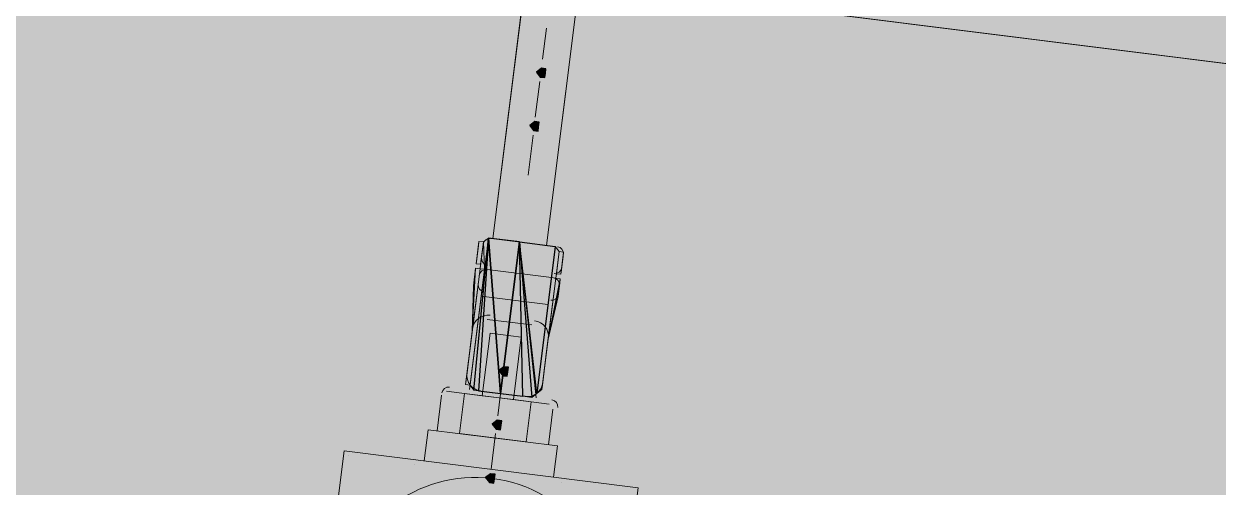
# Model space of a CAD drawing. Header units: metres. Extents: x -4 to 509425, y 7549 to 4732445.
# Drawn here: x 476025.717 to 476027.968, y 4719775.626 to 4719776.499 of the extents above; entities that cross this region are included whole.
import ezdxf

# ---------------------------------------------------------------- set-up
doc = ezdxf.new("R2010")
doc.units = ezdxf.units.M
doc.header["$LTSCALE"] = 0.01
doc.header["$MEASUREMENT"] = 0
doc.layers.get('0').update_dxf_attribs({"lineweight": 0})
for name, color, linetype in [('_SUBESTACIÓN', 1, 'Continuous'), ('NUDO GAROÑA', 211, 'Continuous'), ('SUBESTACION LA VID', 253, 'Continuous')]:
    doc.layers.add(name, color=color, linetype=linetype)

# ---------------------------------------------------------------- blocks, each defined once
blk = doc.blocks.new('A$Cfff6051d')
at = {"layer": 'SUBESTACION LA VID', "transparency": 33554687}
h = blk.add_hatch(color=256, dxfattribs=at)
h.dxf.hatch_style = 2
h.paths.add_polyline_path([(476026.6998, 4719776.4059), (476026.7008, 4719776.4143), (476026.6924, 4719776.4154), (476026.683, 4719776.408), (476026.6903, 4719776.3986), (476026.6987, 4719776.3975)])
h = blk.add_hatch(color=256, dxfattribs=at)
h.dxf.hatch_style = 2
h.paths.add_polyline_path([(476026.6871, 4719776.3051), (476026.6882, 4719776.3135), (476026.6798, 4719776.3146), (476026.6703, 4719776.3072), (476026.6777, 4719776.2978), (476026.6861, 4719776.2967)])
h = blk.add_hatch(color=256, dxfattribs=at)
h.dxf.hatch_style = 2
h.paths.add_polyline_path([(476026.6292, 4719775.8431), (476026.6302, 4719775.8515), (476026.6218, 4719775.8525), (476026.6124, 4719775.8452), (476026.6197, 4719775.8357), (476026.6281, 4719775.8347)])
h = blk.add_hatch(color=256, dxfattribs=at)
h.dxf.hatch_style = 2
h.paths.add_polyline_path([(476026.6166, 4719775.7423), (476026.6176, 4719775.7507), (476026.6092, 4719775.7517), (476026.5998, 4719775.7444), (476026.6071, 4719775.7349), (476026.6155, 4719775.7339)])
h = blk.add_hatch(color=256, dxfattribs=at)
h.dxf.hatch_style = 2
h.paths.add_polyline_path([(476026.6039, 4719775.6415), (476026.605, 4719775.6499), (476026.5966, 4719775.6509), (476026.5871, 4719775.6436), (476026.5945, 4719775.6341), (476026.6029, 4719775.6331)])
at = {"layer": 'SUBESTACION LA VID', "lineweight": 15}
for p, q in [((476026.7821, 4719777.5389), (476026.6009, 4719776.0941)), ((476026.8829, 4719777.5263), (476026.7017, 4719776.0814)), ((476033.2153, 4719775.7682), (476020.2032, 4719777.3996)), ((476026.7019, 4719776.491), (476026.6945, 4719776.4322)), ((476026.6892, 4719776.3902), (476026.6808, 4719776.323)), ((476026.6766, 4719776.2894), (476026.6671, 4719776.2138)), ((476026.5925, 4719776.0951), (476026.7185, 4719776.0793)), ((476026.5705, 4719776.0552), (476026.5736, 4719776.0804)), ((476026.7332, 4719776.0604), (476026.7301, 4719776.0352)), ((476026.5641, 4719776.0048), (476026.5663, 4719776.0216)), ((476026.5852, 4719776.0363), (476026.7112, 4719776.0205)), ((476026.7112, 4719776.0205), (476026.5852, 4719776.0363)), ((476026.562, 4719775.9198), (476026.5641, 4719776.0048)), ((476026.7259, 4719776.0016), (476026.7238, 4719775.9848)), ((476026.7048, 4719775.9701), (476026.5788, 4719775.9859)), ((476026.7048, 4719775.9019), (476026.7238, 4719775.9848)), ((476026.5904, 4719775.9418), (476026.6744, 4719775.9313)), ((476026.5515, 4719775.8358), (476026.562, 4719775.9198)), ((476026.6239, 4719775.8693), (476026.6313, 4719775.9282)), ((476026.7048, 4719775.9019), (476026.6943, 4719775.8179)), ((476026.6103, 4719775.7601), (476026.6187, 4719775.8273)), ((476026.4958, 4719775.7318), (476026.5042, 4719775.799)), ((476026.5137, 4719775.8064), (476026.5809, 4719775.798)), ((476026.6575, 4719775.7969), (476026.5735, 4719775.8074)), ((476026.5809, 4719775.798), (476026.6397, 4719775.7906)), ((476026.6397, 4719775.7906), (476026.7069, 4719775.7822)), ((476026.7058, 4719775.7055), (476026.7142, 4719775.7727)), ((476026.4716, 4719775.6751), (476026.479, 4719775.7339)), ((476026.479, 4719775.7339), (476026.7226, 4719775.7034)), ((476026.5976, 4719775.6593), (476026.606, 4719775.7265)), ((476026.3278, 4719775.6846), (476026.3278, 4719775.6846)), ((476026.7152, 4719775.6446), (476026.7226, 4719775.7034)), ((476026.4538, 4719775.6688), (476026.4538, 4719775.6688)), ((476026.5966, 4719775.6509), (476026.5966, 4719775.6509)), ((476026.731, 4719775.6341), (476026.731, 4719775.6341))]:
    blk.add_line(p, q, dxfattribs=at)
at = {"layer": 'SUBESTACION LA VID', "lineweight": 0}
for p, q in [((476026.5694, 4719776.0468), (476026.5747, 4719776.0888)), ((476026.5694, 4719776.0468), (476026.5736, 4719776.0804)), ((476026.5705, 4719776.0552), (476026.5736, 4719776.0804)), ((476026.7206, 4719776.0279), (476026.7259, 4719776.0699)), ((476026.729, 4719776.0268), (476026.7332, 4719776.0604)), ((476026.5641, 4719776.0048), (476026.5684, 4719776.0384)), ((476026.5641, 4719776.0048), (476026.5684, 4719776.0384)), ((476026.5641, 4719776.0048), (476026.5673, 4719776.03)), ((476026.5641, 4719776.0048), (476026.5673, 4719776.03)), ((476026.5641, 4719776.0048), (476026.5673, 4719776.03)), ((476026.6838, 4719775.8021), (476026.7112, 4719776.0205)), ((476026.7048, 4719775.9019), (476026.7196, 4719776.0195)), ((476026.7048, 4719775.9019), (476026.7196, 4719776.0195)), ((476026.7048, 4719775.9019), (476026.728, 4719776.0184)), ((476026.7048, 4719775.9019), (476026.7269, 4719776.01)), ((476026.7048, 4719775.9019), (476026.7269, 4719776.01)), ((476026.6932, 4719775.8095), (476026.7048, 4719775.9019))]:
    blk.add_line(p, q, dxfattribs=at)
at = {"layer": 'SUBESTACION LA VID', "lineweight": 15}
for points in [[(476033.0641, 4719775.7872), (476030.6868, 4719776.0852), (476030.6805, 4719776.0348), (476030.6637, 4719776.0369), (476030.67, 4719776.0873), (476026.7219, 4719776.5823), (476026.7155, 4719776.5319), (476026.6903, 4719776.5351), (476026.6967, 4719776.5855), (476022.7485, 4719777.0805)], [(476026.7821, 4719777.5389), (476026.8829, 4719777.5263), (476026.7017, 4719776.0814), (476026.6009, 4719776.0941), (476026.7821, 4719777.5389)], [(476026.5515, 4719775.8358), (476026.5504, 4719775.8274), (476026.5494, 4719775.819), (476026.5578, 4719775.8179), (476026.5651, 4719775.8085), (476026.5735, 4719775.8074), (476026.6155, 4719775.8021), (476026.6513, 4719776.0878), (476026.5925, 4719776.0951), (476026.5831, 4719776.0878), (476026.5747, 4719776.0888), (476026.5736, 4719776.0804), (476026.5705, 4719776.0552), (476026.5694, 4719776.0468), (476026.5778, 4719776.0458), (476026.5768, 4719776.0374), (476026.5852, 4719776.0363), (476026.5768, 4719776.0374), (476026.5684, 4719776.0384), (476026.5673, 4719776.03), (476026.5663, 4719776.0216), (476026.5641, 4719776.0048), (476026.562, 4719775.9198), (476026.5515, 4719775.8358)], [(476026.6943, 4719775.8179), (476026.6932, 4719775.8095), (476026.6838, 4719775.8021), (476026.6743, 4719775.7948), (476026.6575, 4719775.7969), (476026.6155, 4719775.8021), (476026.6513, 4719776.0878), (476026.7185, 4719776.0793), (476026.7259, 4719776.0699), (476026.7343, 4719776.0688), (476026.7332, 4719776.0604), (476026.7301, 4719776.0352), (476026.729, 4719776.0268), (476026.7206, 4719776.0279), (476026.7196, 4719776.0195), (476026.7112, 4719776.0205), (476026.7196, 4719776.0195), (476026.728, 4719776.0184), (476026.7269, 4719776.01), (476026.7259, 4719776.0016), (476026.7238, 4719775.9848), (476026.7048, 4719775.9019), (476026.6943, 4719775.8179)], [(476026.5809, 4719775.798), (476026.5956, 4719775.9156), (476026.6544, 4719775.9082), (476026.6397, 4719775.7906)], [(476026.5473, 4719775.8022), (476026.5378, 4719775.7266), (476026.6638, 4719775.7108), (476026.6733, 4719775.7864), (476026.5473, 4719775.8022)], [(476026.8748, 4719775.6246), (476026.8053, 4719775.0702), (476026.2509, 4719775.1397), (476026.3204, 4719775.6941), (476026.8748, 4719775.6246)]]:
    blk.add_lwpolyline(points, dxfattribs=at)
at = {"layer": 'SUBESTACION LA VID', "lineweight": 0}
for points in [[(476020.3544, 4719777.3806), (476030.6868, 4719776.0852), (476022.7317, 4719777.0826)], [(476030.6868, 4719776.0852), (476026.7219, 4719776.5823), (476022.7317, 4719777.0826), (476026.6967, 4719776.5855)], [(476026.5831, 4719776.0878), (476026.5768, 4719776.0374), (476026.5494, 4719775.819), (476026.5768, 4719776.0374), (476026.5831, 4719776.0878), (476026.5852, 4719776.0363)], [(476026.5831, 4719776.0878), (476026.5768, 4719776.0374), (476026.5504, 4719775.8274)], [(476026.5567, 4719775.8095), (476026.5925, 4719776.0951), (476026.5651, 4719775.8085)], [(476026.5925, 4719776.0951), (476026.5578, 4719775.8179), (476026.5852, 4719776.0363)], [(476026.5684, 4719776.0384), (476026.562, 4719775.9198), (476026.5768, 4719776.0374), (476026.5831, 4719776.0878)], [(476026.5694, 4719776.0468), (476026.5747, 4719776.0888), (476026.5694, 4719776.0468)], [(476026.5694, 4719776.0468), (476026.5747, 4719776.0888), (476026.5694, 4719776.0468)], [(476026.5694, 4719776.0468), (476026.5747, 4719776.0888), (476026.5694, 4719776.0468)], [(476026.5778, 4719776.0458), (476026.5831, 4719776.0878), (476026.5778, 4719776.0458)], [(476026.6743, 4719775.7948), (476026.6513, 4719776.0878), (476026.6827, 4719775.7937)], [(476026.5705, 4719776.0552), (476026.5736, 4719776.0804), (476026.5705, 4719776.0552)], [(476026.5705, 4719776.0552), (476026.5736, 4719776.0804), (476026.5705, 4719776.0552)], [(476026.7185, 4719776.0793), (476026.6838, 4719775.8021), (476026.7112, 4719776.0205), (476026.7185, 4719776.0793)], [(476026.6838, 4719775.8021), (476026.7112, 4719776.0205), (476026.7175, 4719776.0709)], [(476026.7259, 4719776.0699), (476026.7196, 4719776.0195), (476026.6932, 4719775.8095), (476026.7196, 4719776.0195)], [(476026.7196, 4719776.0195), (476026.7259, 4719776.0699), (476026.7196, 4719776.0195)], [(476026.7206, 4719776.0279), (476026.7259, 4719776.0699), (476026.7206, 4719776.0279)], [(476026.7206, 4719776.0279), (476026.7259, 4719776.0699), (476026.7206, 4719776.0279)], [(476026.729, 4719776.0268), (476026.7343, 4719776.0688), (476026.729, 4719776.0268)], [(476026.729, 4719776.0268), (476026.7343, 4719776.0688), (476026.729, 4719776.0268), (476026.7332, 4719776.0604)], [(476026.7301, 4719776.0352), (476026.7332, 4719776.0604), (476026.7301, 4719776.0352)], [(476026.7301, 4719776.0352), (476026.7332, 4719776.0604), (476026.7301, 4719776.0352)], [(476026.5768, 4719776.0374), (476026.5504, 4719775.8274), (476026.562, 4719775.9198)], [(476026.5641, 4719776.0048), (476026.5673, 4719776.03), (476026.5641, 4719776.0048)], [(476026.5641, 4719776.0048), (476026.5673, 4719776.03), (476026.5641, 4719776.0048)], [(476026.7048, 4719775.9019), (476026.7269, 4719776.01), (476026.7238, 4719775.9848)], [(476026.7238, 4719775.9848), (476026.7269, 4719776.01), (476026.7238, 4719775.9848)], [(476026.7269, 4719776.01), (476026.7238, 4719775.9848), (476026.7259, 4719776.0016)]]:
    blk.add_lwpolyline(points, dxfattribs=at)
at = {"layer": 'SUBESTACION LA VID'}
for points in [[(476026.6998, 4719776.4059), (476026.7008, 4719776.4143), (476026.6924, 4719776.4154), (476026.683, 4719776.408), (476026.6903, 4719776.3986), (476026.6987, 4719776.3975)], [(476026.6871, 4719776.3051), (476026.6882, 4719776.3135), (476026.6798, 4719776.3146), (476026.6703, 4719776.3072), (476026.6777, 4719776.2978), (476026.6861, 4719776.2967)], [(476026.6513, 4719776.0878), (476026.5925, 4719776.0951), (476026.6155, 4719775.8021)], [(476026.7185, 4719776.0793), (476026.6838, 4719775.8021), (476026.6513, 4719776.0878)], [(476026.6292, 4719775.8431), (476026.6302, 4719775.8515), (476026.6218, 4719775.8525), (476026.6124, 4719775.8452), (476026.6197, 4719775.8357), (476026.6281, 4719775.8347)], [(476026.6166, 4719775.7423), (476026.6176, 4719775.7507), (476026.6092, 4719775.7517), (476026.5998, 4719775.7444), (476026.6071, 4719775.7349), (476026.6155, 4719775.7339)], [(476026.6039, 4719775.6415), (476026.605, 4719775.6499), (476026.5966, 4719775.6509), (476026.5871, 4719775.6436), (476026.5945, 4719775.6341), (476026.6029, 4719775.6331)]]:
    blk.add_lwpolyline(points, close=True, dxfattribs=at)
at = {"layer": 'SUBESTACION LA VID', "lineweight": 0}
for points in [[(476026.6998, 4719776.4059), (476026.7008, 4719776.4143), (476026.6924, 4719776.4154), (476026.683, 4719776.408), (476026.6903, 4719776.3986), (476026.6987, 4719776.3975)], [(476026.6871, 4719776.3051), (476026.6882, 4719776.3135), (476026.6798, 4719776.3146), (476026.6703, 4719776.3072), (476026.6777, 4719776.2978), (476026.6861, 4719776.2967)], [(476026.6513, 4719776.0878), (476026.5925, 4719776.0951), (476026.6155, 4719775.8021)], [(476026.7185, 4719776.0793), (476026.6838, 4719775.8021), (476026.6513, 4719776.0878)], [(476026.6292, 4719775.8431), (476026.6302, 4719775.8515), (476026.6218, 4719775.8525), (476026.6124, 4719775.8452), (476026.6197, 4719775.8357), (476026.6281, 4719775.8347)], [(476026.6166, 4719775.7423), (476026.6176, 4719775.7507), (476026.6092, 4719775.7517), (476026.5998, 4719775.7444), (476026.6071, 4719775.7349), (476026.6155, 4719775.7339)], [(476026.6039, 4719775.6415), (476026.605, 4719775.6499), (476026.5966, 4719775.6509), (476026.5871, 4719775.6436), (476026.5945, 4719775.6341), (476026.6029, 4719775.6331)]]:
    blk.add_lwpolyline(points, close=True, dxfattribs=at)
at = {"layer": 'SUBESTACION LA VID'}
for points in [[(476026.5735, 4719775.8074), (476026.5735, 4719775.8074), (476026.5925, 4719776.0951), (476026.5925, 4719776.0951), (476026.5925, 4719776.0951), (476026.5651, 4719775.8085), (476026.5651, 4719775.8085), (476026.5651, 4719775.8085), (476026.5735, 4719775.8074), (476026.5735, 4719775.8074)], [(476026.6155, 4719775.8021), (476026.6155, 4719775.8021), (476026.5735, 4719775.8074), (476026.5735, 4719775.8074), (476026.5735, 4719775.8074), (476026.5925, 4719776.0951), (476026.5925, 4719776.0951), (476026.5925, 4719776.0951), (476026.6155, 4719775.8021), (476026.6155, 4719775.8021)], [(476026.6155, 4719775.8021), (476026.6155, 4719775.8021), (476026.6513, 4719776.0878), (476026.6513, 4719776.0878), (476026.6513, 4719776.0878), (476026.6575, 4719775.7969), (476026.6575, 4719775.7969), (476026.6575, 4719775.7969), (476026.6155, 4719775.8021), (476026.6155, 4719775.8021)], [(476026.6513, 4719776.0878), (476026.6513, 4719776.0878), (476026.6575, 4719775.7969), (476026.6575, 4719775.7969), (476026.6575, 4719775.7969), (476026.6743, 4719775.7948), (476026.6743, 4719775.7948), (476026.6743, 4719775.7948), (476026.6513, 4719776.0878), (476026.6513, 4719776.0878)]]:
    blk.add_open_spline(points, degree=3, knots=[0, 0, 0, 0, 1, 1, 1, 2, 2, 2, 3, 3, 3, 3], dxfattribs=at)
at = {"layer": 'SUBESTACION LA VID', "lineweight": 0}
for points in [[(476026.5735, 4719775.8074), (476026.5735, 4719775.8074), (476026.5925, 4719776.0951), (476026.5925, 4719776.0951), (476026.5925, 4719776.0951), (476026.5651, 4719775.8085), (476026.5651, 4719775.8085), (476026.5651, 4719775.8085), (476026.5735, 4719775.8074), (476026.5735, 4719775.8074)], [(476026.6155, 4719775.8021), (476026.6155, 4719775.8021), (476026.5735, 4719775.8074), (476026.5735, 4719775.8074), (476026.5735, 4719775.8074), (476026.5925, 4719776.0951), (476026.5925, 4719776.0951), (476026.5925, 4719776.0951), (476026.6155, 4719775.8021), (476026.6155, 4719775.8021)], [(476026.6155, 4719775.8021), (476026.6155, 4719775.8021), (476026.6513, 4719776.0878), (476026.6513, 4719776.0878), (476026.6513, 4719776.0878), (476026.6575, 4719775.7969), (476026.6575, 4719775.7969), (476026.6575, 4719775.7969), (476026.6155, 4719775.8021), (476026.6155, 4719775.8021)], [(476026.6513, 4719776.0878), (476026.6513, 4719776.0878), (476026.6575, 4719775.7969), (476026.6575, 4719775.7969), (476026.6575, 4719775.7969), (476026.6743, 4719775.7948), (476026.6743, 4719775.7948), (476026.6743, 4719775.7948), (476026.6513, 4719776.0878), (476026.6513, 4719776.0878)]]:
    blk.add_open_spline(points, degree=3, knots=[0, 0, 0, 0, 1, 1, 1, 2, 2, 2, 3, 3, 3, 3], dxfattribs=at)
at = {"layer": 'SUBESTACION LA VID', "lineweight": 15}
for points in [[(476026.5967, 4719776.0946), (476026.5898, 4719776.0955), (476026.5834, 4719776.0905), (476026.5826, 4719776.0836)], [(476026.7338, 4719776.0646), (476026.7346, 4719776.0716), (476026.7297, 4719776.0779), (476026.7227, 4719776.0788)], [(476026.5794, 4719776.0584), (476026.5785, 4719776.0514), (476026.5835, 4719776.0451), (476026.5904, 4719776.0442)], [(476026.5894, 4719776.0358), (476026.5824, 4719776.0367), (476026.5761, 4719776.0317), (476026.5752, 4719776.0248)], [(476026.7264, 4719776.0058), (476026.7273, 4719776.0128), (476026.7223, 4719776.0191), (476026.7154, 4719776.02)], [(476026.7164, 4719776.0284), (476026.7234, 4719776.0275), (476026.7297, 4719776.0325), (476026.7306, 4719776.0394)], [(476026.5731, 4719776.008), (476026.5722, 4719776.001), (476026.5771, 4719775.9947), (476026.5841, 4719775.9938)], [(476026.7101, 4719775.978), (476026.7171, 4719775.9771), (476026.7234, 4719775.9821), (476026.7243, 4719775.989)], [(476026.5956, 4719775.9497), (476026.5794, 4719775.9517), (476026.5646, 4719775.9402), (476026.5625, 4719775.924)], [(476026.7053, 4719775.9061), (476026.7074, 4719775.9223), (476026.6959, 4719775.9371), (476026.6796, 4719775.9392)], [(476026.552, 4719775.84), (476026.55, 4719775.8237), (476026.5615, 4719775.8089), (476026.5777, 4719775.8069)], [(476026.6617, 4719775.7964), (476026.678, 4719775.7943), (476026.6928, 4719775.8058), (476026.6948, 4719775.8221)], [(476026.5189, 4719775.8143), (476026.512, 4719775.8151), (476026.5056, 4719775.8102), (476026.5047, 4719775.8032)], [(476026.7231, 4719775.7758), (476026.724, 4719775.7828), (476026.7191, 4719775.7892), (476026.7121, 4719775.79)]]:
    blk.add_open_spline(points, degree=3, dxfattribs=at)
blk.add_open_spline([(476026.5997, 4719775.642), (476026.4582, 4719775.6597), (476026.3291, 4719775.5594), (476026.3114, 4719775.4179), (476026.2936, 4719775.2764), (476026.394, 4719775.1473), (476026.5355, 4719775.1296), (476026.677, 4719775.1119), (476026.8061, 4719775.2122), (476026.8238, 4719775.3537), (476026.8415, 4719775.4952), (476026.7412, 4719775.6243), (476026.5997, 4719775.642)], degree=3, knots=[0, 0, 0, 0, 1, 1, 1, 2, 2, 2, 3, 3, 3, 4, 4, 4, 4], dxfattribs=at)

msp = doc.modelspace()

# ---------------------------------------------------------------- hatches: boundary and pattern name
at = {"layer": '_SUBESTACIÓN', "transparency": 33554559}
h = msp.add_hatch(color=1, dxfattribs=at)
h.dxf.hatch_style = 1
h.paths.add_polyline_path([(475968.6399, 4719805.825), (476089.9386, 4719790.615), (476078.1686, 4719696.74), (475956.8686, 4719711.9502)])

# ---------------------------------------------------------------- linework, layer by layer
at = {"layer": 'NUDO GAROÑA', "color": 1, "const_width": 10}
msp.add_lwpolyline([(476020.09, 4719778), (476049.4926, 4719860.7903)], dxfattribs=at)

# ---------------------------------------------------------------- block references
at = {"linetype": 'Continuous'}
msp.add_blockref('A$Cfff6051d', (0, 0), dxfattribs=at)

doc.saveas('drawing.dxf')
